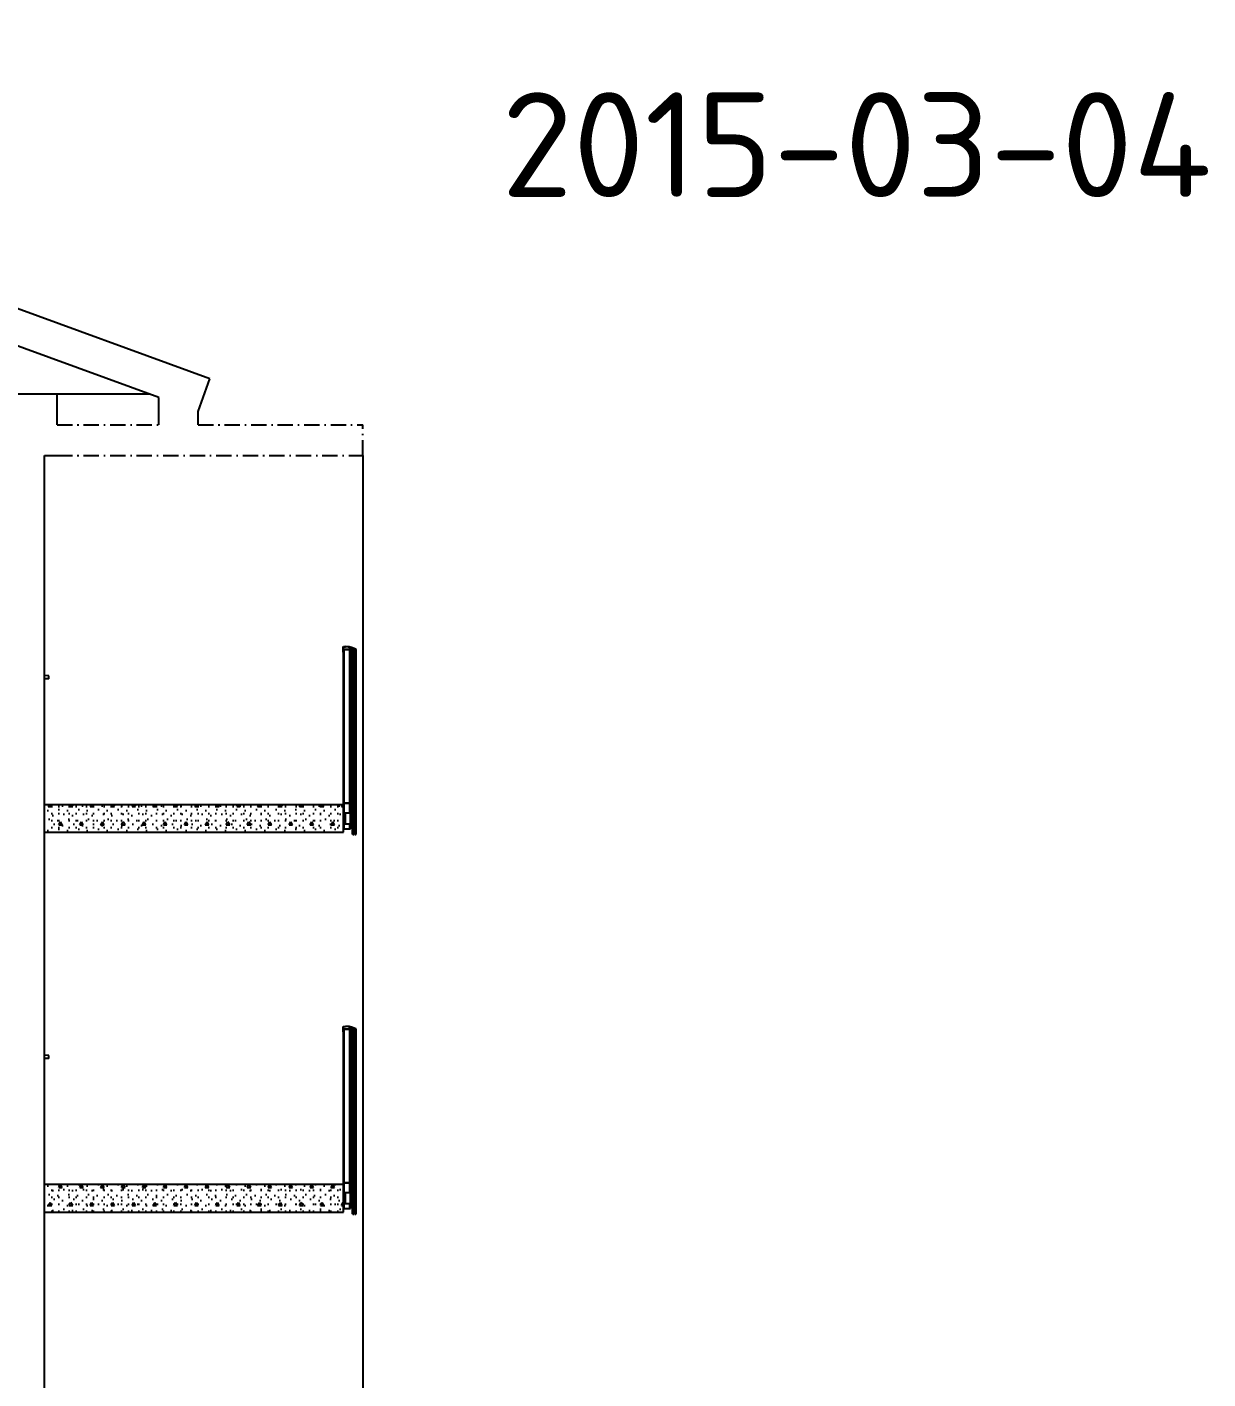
# Model space of a CAD drawing. Header units: millimetres. Extents: x 15 to 2176, y 3 to 641.
# Drawn here: x 2006.9 to 2176.1, y 447 to 640.6 of the extents above; entities that cross this region are included whole.
import ezdxf
from ezdxf.xclip import XClip

# ---------------------------------------------------------------- set-up
doc = ezdxf.new("R2010")
doc.units = ezdxf.units.MM
doc.header["$MEASUREMENT"] = 0
doc.header["$XCLIPFRAME"] = 0
doc.linetypes.add('A_PSTRECK_2', pattern=[3.8, 2.2, -0.7, 0.2, -0.7])
for name, color, linetype in [('A--------P-', 7, 'Continuous'), ('A-01SC-----', 7, 'Continuous'), ('A-01SC-----Ytterväggar2', 7, 'Continuous'), ('A-01SF-----', 7, 'Continuous'), ('A-01SG-----', 1, 'Continuous'), ('A-01SJ-----', 1, 'Continuous'), ('A-27E------', 1, 'A_PSTRECK_2')]:
    doc.layers.add(name, color=color, linetype=linetype)
doc.layers.add('A-------K-N', color=5, linetype='Continuous', lineweight=0)
doc.styles.add('ISO', font='')
doc.styles.get('ISO').set_extended_font_data('ISOCPEUR')
pattern_1 = [(0, (2027.966, 92.474), (0, 5.19615), [0.5, -2.5]), (0, (2029.466, 95.072), (0, 5.19615), [0.5, -2.5]), (60, (2027.966, 92.474), (-4.5, 2.598076), [0.5, -2.5]), (60, (2030.966, 92.474), (-4.5, 2.598076), [0.5, -2.5]), (120, (2028.466, 92.474), (4.5, 2.598076), [0.5, -2.5]), (120, (2031.466, 92.474), (4.5, 2.598076), [0.5, -2.5]), (0, (2027.9658, 92.9741), (0, 1), [0, -1, 0, -1.5]), (45, (2028.4658, 92.9741), (-0.7071068, 0.7071068), [0, -0.75, 0, -1.25])]

# ---------------------------------------------------------------- blocks, each defined once
blk = doc.blocks.new('Drawing_4_4', base_point=(1874.47, 329.56))
at = {"layer": 'A-01SJ-----', "linetype": 'Continuous'}
for points in [[(2053.75, 525.47), (2053.88, 525.47), (2053.88, 550.97), (2053.75, 550.97)], [(2053.75, 471.07), (2053.88, 471.07), (2053.88, 496.57), (2053.75, 496.57)]]:
    blk.add_hatch(color=256, dxfattribs=at).paths.add_polyline_path(points)
h = blk.add_hatch(dxfattribs=at)
h.set_pattern_fill('BETONG__STD__0004', color=256, style=0, pattern_type=2)
h.set_pattern_definition(pattern_1)
h.paths.add_polyline_path([(2052.26, 525.27), (2052.26, 529.27), (2009.43, 529.27), (2009.43, 525.27)])
h = blk.add_hatch(dxfattribs=at)
h.set_pattern_fill('BETONG__STD__0004', color=256, style=0, pattern_type=2)
h.set_pattern_definition(pattern_1)
h.paths.add_polyline_path([(2052.26, 470.87), (2052.26, 474.87), (2009.43, 474.87), (2009.43, 470.87)])
at = {"layer": 'A-01SC-----'}
for p, q in [((2025.83, 583.67), (2025.83, 587.59)), ((2031.43, 583.67), (2031.43, 585.56)), ((2009.43, 529.27), (2009.43, 579.27)), ((2010.03, 547.69), (2009.43, 547.72)), ((2010.03, 547.27), (2009.43, 547.27)), ((2010.03, 547.27), (2010.03, 547.69)), ((2009.43, 474.87), (2009.43, 524.87)), ((2010.03, 493.29), (2009.43, 493.32)), ((2010.03, 492.87), (2009.43, 492.87)), ((2010.03, 492.87), (2010.03, 493.29)), ((2009.43, 420.47), (2009.43, 470.47))]:
    blk.add_line(p, q, dxfattribs=at)
at = {"layer": 'A-01SC-----Ytterväggar2'}
for p, q in [((2055.03, 579.27), (2055.03, 529.27)), ((2055.03, 529.27), (2055.03, 474.87)), ((2055.03, 474.87), (2055.03, 420.47))]:
    blk.add_line(p, q, dxfattribs=at)
at = {"layer": 'A-01SF-----'}
for p, q in [((1763.57, 588.07), (2011.23, 588.07)), ((2011.23, 588.07), (2024.51, 588.07)), ((2011.23, 583.67), (2011.23, 588.07)), ((2009.43, 579.27), (2011.23, 579.27)), ((2009.43, 524.87), (2009.43, 529.27)), ((2009.43, 470.47), (2009.43, 474.87))]:
    blk.add_line(p, q, dxfattribs=at)
at = {"layer": 'A-01SG-----'}
for p, q in [((2033.14, 590.26), (1894.7, 640.64)), ((2025.83, 587.59), (1894.7, 635.32)), ((2031.43, 585.56), (2033.14, 590.26))]:
    blk.add_line(p, q, dxfattribs=at)
at = {"layer": 'A-01SJ-----'}
for p, q in [((2052.22, 551.83), (2052.23, 551.86)), ((2052.22, 551.08), (2052.22, 551.83)), ((2052.22, 551.08), (2052.22, 551.08)), ((2052.23, 551.07), (2052.22, 551.08)), ((2052.22, 551.08), (2052.26, 551.07)), ((2052.23, 551.86), (2052.26, 551.87)), ((2052.26, 551.87), (2052.56, 551.87)), ((2052.26, 551.83), (2052.28, 551.84)), ((2052.26, 551.82), (2052.26, 551.83)), ((2052.26, 551.51), (2052.26, 551.82)), ((2052.26, 551.51), (2053.25, 551.51)), ((2052.26, 551.46), (2052.26, 551.47)), ((2052.26, 551.47), (2052.27, 551.47)), ((2052.26, 551.47), (2052.28, 551.47)), ((2052.26, 529.51), (2052.26, 551.47)), ((2052.26, 551.07), (2052.26, 551.46)), ((2052.27, 551.47), (2053.26, 551.47)), ((2052.28, 551.84), (2052.56, 551.84)), ((2052.28, 551.47), (2052.34, 551.47)), ((2052.34, 551.47), (2053.18, 551.47)), ((2052.34, 529.51), (2052.34, 551.47)), ((2053.07, 551.84), (2052.56, 551.87)), ((2053.28, 551.76), (2052.56, 551.84)), ((2053.57, 551.72), (2053.07, 551.84)), ((2053.18, 551.47), (2053.24, 551.47)), ((2053.18, 529.51), (2053.18, 551.47)), ((2053.19, 551.65), (2053.2, 551.65)), ((2053.19, 551.64), (2053.19, 551.65)), ((2053.19, 551.63), (2053.19, 551.64)), ((2053.19, 551.62), (2053.19, 551.63)), ((2053.2, 551.62), (2053.19, 551.62)), ((2053.19, 551.62), (2053.25, 551.62)), ((2053.2, 551.65), (2053.27, 551.65)), ((2053.24, 551.47), (2053.26, 551.47)), ((2053.25, 551.62), (2053.25, 551.62)), ((2053.26, 551.61), (2053.25, 551.61)), ((2053.25, 551.51), (2053.26, 551.52)), ((2053.25, 551.51), (2053.25, 551.51)), ((2053.26, 551.52), (2053.26, 551.61)), ((2053.26, 551.47), (2053.26, 551.47)), ((2053.27, 551.46), (2053.26, 551.47)), ((2053.26, 529.51), (2053.26, 551.47)), ((2053.29, 551.65), (2053.27, 551.65)), ((2053.27, 551.11), (2053.27, 551.46)), ((2053.28, 551.09), (2053.27, 551.11)), ((2053.97, 551.53), (2053.28, 551.76)), ((2053.31, 551.07), (2053.28, 551.09)), ((2053.29, 551.63), (2053.29, 551.65)), ((2053.29, 551.53), (2053.29, 551.63)), ((2053.3, 551.52), (2053.29, 551.53)), ((2053.31, 551.51), (2053.3, 551.52)), ((2053.3, 551.45), (2053.31, 551.47)), ((2053.3, 551.12), (2053.3, 551.45)), ((2053.3, 551.11), (2053.3, 551.12)), ((2053.31, 551.11), (2053.3, 551.11)), ((2053.31, 551.51), (2053.96, 551.51)), ((2053.31, 551.47), (2053.32, 551.47)), ((2053.31, 551.11), (2053.54, 551.11)), ((2053.31, 551.07), (2053.54, 551.07)), ((2053.32, 551.47), (2053.6, 551.47)), ((2053.55, 551.1), (2053.54, 551.11)), ((2053.54, 551.07), (2053.55, 551.08)), ((2053.55, 551.08), (2053.55, 551.1)), ((2053.55, 551.1), (2053.55, 551.1)), ((2053.55, 551.08), (2053.55, 551.08)), ((2053.56, 551.43), (2053.57, 551.46)), ((2053.56, 550.81), (2053.56, 551.43)), ((2053.57, 550.79), (2053.56, 550.81)), ((2053.56, 550.77), (2053.57, 550.77)), ((2053.56, 525.67), (2053.56, 550.77)), ((2054.04, 551.53), (2053.57, 551.72)), ((2053.57, 551.46), (2053.6, 551.47)), ((2053.6, 550.77), (2053.57, 550.79)), ((2053.57, 550.77), (2053.6, 550.77)), ((2053.59, 551.43), (2053.59, 551.44)), ((2053.59, 551.44), (2053.6, 551.44)), ((2053.59, 550.81), (2053.59, 551.43)), ((2053.6, 550.8), (2053.59, 550.81)), ((2053.59, 550.81), (2053.59, 550.81)), ((2053.6, 551.44), (2053.66, 551.44)), ((2053.6, 550.8), (2053.66, 550.8)), ((2053.6, 550.77), (2053.72, 550.77)), ((2053.6, 525.67), (2053.6, 550.77)), ((2053.66, 551.44), (2053.66, 551.44)), ((2053.66, 550.8), (2053.67, 550.81)), ((2053.67, 551.43), (2053.67, 551.44)), ((2053.67, 551.19), (2053.67, 551.43)), ((2053.67, 551.19), (2053.67, 551.19)), ((2053.68, 551.18), (2053.67, 551.19)), ((2053.67, 551.19), (2053.74, 551.18)), ((2053.67, 551.06), (2053.68, 551.06)), ((2053.67, 551.05), (2053.67, 551.06)), ((2053.67, 550.81), (2053.67, 551.05)), ((2053.67, 550.81), (2053.67, 550.81)), ((2053.68, 551.06), (2053.74, 551.06)), ((2053.7, 551.43), (2053.7, 551.44)), ((2053.7, 551.44), (2053.71, 551.44)), ((2053.7, 551.22), (2053.7, 551.43)), ((2053.71, 551.21), (2053.7, 551.22)), ((2053.7, 551.22), (2053.7, 551.22)), ((2053.7, 551.02), (2053.7, 551.03)), ((2053.7, 551.03), (2053.71, 551.03)), ((2053.7, 550.81), (2053.7, 551.02)), ((2053.72, 550.8), (2053.7, 550.81)), ((2053.7, 550.81), (2053.7, 550.81)), ((2053.71, 551.44), (2053.72, 551.44)), ((2053.71, 551.21), (2053.91, 551.21)), ((2053.71, 551.03), (2053.91, 551.03)), ((2053.73, 551.46), (2053.72, 551.47)), ((2053.72, 551.47), (2053.72, 551.47)), ((2053.72, 551.47), (2053.91, 551.47)), ((2053.72, 551.44), (2053.72, 551.45)), ((2053.72, 551.45), (2053.73, 551.45)), ((2053.73, 550.79), (2053.72, 550.8)), ((2053.72, 550.8), (2053.72, 550.8)), ((2053.72, 550.77), (2053.72, 550.78)), ((2053.72, 550.78), (2053.73, 550.78)), ((2053.72, 550.77), (2053.72, 550.77)), ((2053.72, 550.77), (2053.73, 550.77)), ((2053.72, 525.67), (2053.72, 550.77)), ((2053.73, 551.45), (2053.73, 551.46)), ((2053.73, 550.78), (2053.73, 550.79)), ((2053.73, 550.77), (2053.75, 550.77)), ((2053.73, 525.67), (2053.73, 550.77)), ((2053.74, 551.18), (2053.74, 551.18)), ((2053.74, 551.06), (2053.75, 551.07)), ((2053.75, 551.17), (2053.75, 551.18)), ((2053.76, 551.16), (2053.75, 551.17)), ((2053.75, 551.08), (2053.76, 551.09)), ((2053.75, 551.07), (2053.75, 551.08)), ((2053.75, 550.97), (2053.88, 550.97)), ((2053.75, 525.47), (2053.75, 550.97)), ((2053.77, 551.15), (2053.76, 551.16)), ((2053.76, 551.09), (2053.77, 551.1)), ((2053.77, 551.15), (2053.78, 551.15)), ((2053.79, 551.1), (2053.77, 551.1)), ((2053.78, 551.15), (2053.78, 551.15)), ((2053.78, 551.15), (2053.79, 551.15)), ((2053.79, 551.15), (2053.8, 551.16)), ((2053.79, 551.09), (2053.79, 551.1)), ((2053.8, 551.09), (2053.79, 551.09)), ((2053.8, 551.16), (2053.8, 551.16)), ((2053.83, 551.16), (2053.8, 551.16)), ((2053.8, 551.09), (2053.83, 551.09)), ((2053.8, 551.09), (2053.8, 551.09)), ((2053.85, 551.13), (2053.83, 551.16)), ((2053.83, 551.09), (2053.85, 551.12)), ((2053.85, 551.13), (2053.84, 551.12)), ((2053.84, 551.12), (2053.85, 551.12)), ((2053.85, 551.13), (2053.85, 551.13)), ((2053.85, 551.13), (2053.85, 551.13)), ((2053.88, 551.17), (2053.89, 551.18)), ((2053.88, 551.16), (2053.88, 551.17)), ((2053.88, 551.09), (2053.88, 551.16)), ((2053.88, 551.08), (2053.88, 551.09)), ((2053.89, 551.07), (2053.88, 551.08)), ((2053.88, 525.47), (2053.88, 550.97)), ((2053.88, 550.77), (2053.9, 550.77)), ((2053.89, 551.18), (2053.9, 551.18)), ((2053.9, 551.06), (2053.89, 551.07)), ((2053.9, 551.47), (2053.91, 551.47)), ((2053.9, 551.46), (2053.9, 551.47)), ((2053.9, 551.45), (2053.9, 551.46)), ((2053.9, 551.45), (2053.9, 551.45)), ((2053.91, 551.44), (2053.9, 551.45)), ((2053.9, 551.45), (2053.91, 551.44)), ((2053.9, 551.18), (2053.94, 551.18)), ((2053.9, 551.06), (2053.94, 551.06)), ((2053.9, 550.8), (2053.91, 550.8)), ((2053.9, 550.79), (2053.9, 550.8)), ((2053.9, 550.78), (2053.9, 550.79)), ((2053.9, 550.78), (2053.9, 550.78)), ((2053.91, 550.77), (2053.9, 550.78)), ((2053.9, 550.78), (2054.02, 550.77)), ((2053.9, 550.77), (2053.9, 550.77)), ((2053.9, 550.77), (2053.91, 550.77)), ((2053.9, 525.67), (2053.9, 550.77)), ((2053.91, 551.21), (2053.92, 551.22)), ((2053.91, 551.03), (2053.91, 551.03)), ((2053.91, 550.8), (2053.92, 550.81)), ((2053.91, 550.8), (2053.91, 550.8)), ((2053.91, 525.67), (2053.91, 550.77)), ((2053.92, 551.43), (2053.92, 551.44)), ((2053.92, 551.22), (2053.92, 551.43)), ((2053.92, 551.22), (2053.92, 551.22)), ((2053.92, 551.02), (2053.92, 551.03)), ((2053.92, 550.81), (2053.92, 551.02)), ((2053.92, 550.81), (2053.92, 550.81)), ((2053.94, 551.18), (2053.95, 551.19)), ((2053.95, 551.06), (2053.94, 551.06)), ((2053.95, 551.43), (2053.95, 551.44)), ((2053.95, 551.44), (2053.96, 551.44)), ((2053.95, 551.19), (2053.95, 551.43)), ((2053.95, 551.19), (2053.95, 551.19)), ((2053.95, 551.05), (2053.95, 551.06)), ((2053.95, 550.81), (2053.95, 551.05)), ((2053.96, 550.8), (2053.95, 550.81)), ((2053.95, 550.81), (2053.95, 550.81)), ((2053.96, 551.51), (2053.97, 551.51)), ((2053.96, 551.44), (2054.02, 551.44)), ((2053.96, 550.8), (2054.02, 550.8)), ((2053.97, 551.52), (2053.97, 551.53)), ((2053.97, 551.51), (2053.97, 551.52)), ((2054.05, 551.46), (2054.02, 551.47)), ((2054.02, 551.47), (2054.05, 551.47)), ((2054.02, 551.44), (2054.02, 551.44)), ((2054.02, 550.8), (2054.03, 550.81)), ((2054.02, 550.77), (2054.05, 550.79)), ((2054.02, 550.77), (2054.05, 550.77)), ((2054.02, 525.67), (2054.02, 550.77)), ((2054.03, 551.43), (2054.03, 551.44)), ((2054.03, 550.81), (2054.03, 551.43)), ((2054.03, 550.81), (2054.03, 550.81)), ((2054.1, 551.44), (2054.04, 551.53)), ((2054.05, 551.47), (2054.05, 551.47)), ((2054.06, 551.43), (2054.05, 551.46)), ((2054.05, 550.79), (2054.06, 550.81)), ((2054.05, 550.77), (2054.06, 550.77)), ((2054.06, 551.46), (2054.06, 551.47)), ((2054.06, 551.43), (2054.06, 551.46)), ((2054.06, 550.81), (2054.06, 550.87)), ((2054.07, 550.86), (2054.06, 550.87)), ((2054.06, 525.67), (2054.06, 550.77)), ((2054.08, 550.86), (2054.07, 550.86)), ((2054.08, 550.86), (2054.09, 550.86)), ((2054.09, 550.86), (2054.1, 550.87)), ((2054.1, 550.87), (2054.1, 551.44)), ((2009.43, 529.27), (2052.26, 529.27)), ((2009.43, 525.27), (2009.43, 529.27)), ((2052.26, 529.51), (2053.26, 529.51)), ((2052.26, 529.01), (2052.26, 529.51)), ((2052.26, 525.27), (2052.26, 529.27)), ((2052.26, 529.01), (2052.3, 529.01)), ((2052.3, 529.01), (2052.3, 529.47)), ((2052.3, 529.47), (2052.87, 529.47)), ((2052.34, 528.07), (2052.34, 529.47)), ((2052.86, 529.47), (2052.87, 529.47)), ((2052.86, 529.46), (2052.86, 529.47)), ((2052.86, 529.43), (2052.86, 529.46)), ((2052.86, 529.43), (2052.86, 529.43)), ((2052.86, 529.43), (2052.86, 529.43)), ((2052.86, 529.43), (2052.87, 529.43)), ((2052.87, 529.43), (2052.87, 529.43)), ((2052.87, 529.43), (2052.87, 529.43)), ((2052.87, 529.43), (2052.88, 529.43)), ((2052.88, 529.43), (2053.25, 529.43)), ((2053.18, 528.07), (2053.18, 529.43)), ((2053.25, 529.43), (2053.25, 529.43)), ((2053.26, 529.47), (2053.26, 529.51)), ((2053.26, 529.45), (2053.27, 529.47)), ((2053.26, 529.47), (2053.28, 529.47)), ((2053.26, 529.43), (2053.26, 529.45)), ((2053.26, 529.42), (2053.26, 529.43)), ((2053.26, 528.07), (2053.26, 529.42)), ((2053.27, 529.47), (2053.28, 529.47)), ((2052.3, 528.07), (2052.31, 528.07)), ((2052.3, 526.47), (2052.3, 528.07)), ((2052.31, 528.07), (2052.32, 528.07)), ((2052.32, 528.07), (2052.42, 528.07)), ((2052.32, 526.47), (2052.32, 528.07)), ((2052.42, 528.07), (2052.46, 528.07)), ((2052.42, 526.47), (2052.42, 528.07)), ((2052.46, 528.07), (2052.48, 528.07)), ((2052.48, 528.07), (2052.5, 528.07)), ((2052.48, 526.47), (2052.48, 528.07)), ((2052.5, 528.07), (2052.54, 528.07)), ((2052.54, 528.07), (2053.28, 528.07)), ((2052.54, 526.47), (2052.54, 528.07)), ((2053.28, 528.07), (2053.35, 528.07)), ((2053.28, 526.47), (2053.28, 528.07)), ((2053.35, 528.07), (2053.38, 528.07)), ((2053.38, 526.47), (2053.38, 528.07)), ((2009.43, 525.27), (2052.26, 525.27)), ((2052.26, 525.77), (2052.28, 525.77)), ((2052.28, 525.77), (2052.34, 525.77)), ((2052.3, 526.47), (2052.31, 526.47)), ((2052.31, 526.47), (2052.32, 526.47)), ((2052.32, 526.47), (2052.42, 526.47)), ((2052.34, 525.77), (2052.34, 526.47)), ((2052.34, 525.77), (2053.18, 525.77)), ((2052.42, 526.47), (2052.46, 526.47)), ((2052.46, 526.47), (2052.48, 526.47)), ((2052.48, 526.47), (2052.5, 526.47)), ((2052.5, 526.47), (2052.54, 526.47)), ((2052.54, 526.47), (2053.28, 526.47)), ((2053.18, 525.77), (2053.18, 526.47)), ((2053.18, 525.77), (2053.24, 525.77)), ((2053.24, 525.77), (2053.26, 525.77)), ((2053.26, 525.77), (2053.26, 526.47)), ((2053.28, 526.47), (2053.35, 526.47)), ((2053.35, 526.47), (2053.38, 526.47)), ((2053.56, 525.67), (2053.57, 525.67)), ((2053.56, 525.63), (2053.57, 525.66)), ((2053.56, 525.01), (2053.56, 525.63)), ((2053.57, 524.99), (2053.56, 525.01)), ((2053.57, 525.66), (2053.6, 525.67)), ((2053.57, 525.67), (2053.6, 525.67)), ((2053.6, 524.97), (2053.57, 524.99)), ((2053.59, 525.63), (2053.59, 525.64)), ((2053.59, 525.64), (2053.6, 525.64)), ((2053.59, 525.01), (2053.59, 525.63)), ((2053.6, 525), (2053.59, 525.01)), ((2053.59, 525.01), (2053.59, 525.01)), ((2053.6, 525.67), (2053.72, 525.67)), ((2053.6, 525.64), (2053.66, 525.64)), ((2053.6, 525), (2053.66, 525)), ((2053.6, 524.97), (2053.72, 524.97)), ((2053.66, 525.64), (2053.66, 525.64)), ((2053.66, 525), (2053.67, 525.01)), ((2053.67, 525.63), (2053.67, 525.64)), ((2053.67, 525.39), (2053.67, 525.63)), ((2053.67, 525.39), (2053.67, 525.39)), ((2053.68, 525.38), (2053.67, 525.39)), ((2053.67, 525.39), (2053.74, 525.38)), ((2053.67, 525.26), (2053.68, 525.26)), ((2053.67, 525.25), (2053.67, 525.26)), ((2053.67, 525.01), (2053.67, 525.25)), ((2053.67, 525.01), (2053.67, 525.01)), ((2053.68, 525.26), (2053.74, 525.26)), ((2053.7, 525.63), (2053.7, 525.64)), ((2053.7, 525.64), (2053.71, 525.64)), ((2053.7, 525.42), (2053.7, 525.63)), ((2053.71, 525.41), (2053.7, 525.42)), ((2053.7, 525.42), (2053.7, 525.42)), ((2053.7, 525.22), (2053.7, 525.23)), ((2053.7, 525.23), (2053.71, 525.23)), ((2053.7, 525.01), (2053.7, 525.22)), ((2053.72, 525), (2053.7, 525.01)), ((2053.7, 525.01), (2053.7, 525.01)), ((2053.71, 525.64), (2053.72, 525.64)), ((2053.71, 525.41), (2053.91, 525.41)), ((2053.71, 525.23), (2053.91, 525.23)), ((2053.73, 525.66), (2053.72, 525.67)), ((2053.72, 525.67), (2053.72, 525.67)), ((2053.72, 525.67), (2053.72, 525.67)), ((2053.72, 525.67), (2053.73, 525.67)), ((2053.72, 525.64), (2053.72, 525.65)), ((2053.72, 525.65), (2053.73, 525.65)), ((2053.73, 524.99), (2053.72, 525)), ((2053.72, 525), (2053.72, 525)), ((2053.72, 524.97), (2053.72, 524.98)), ((2053.72, 524.98), (2053.73, 524.98)), ((2053.73, 525.67), (2053.75, 525.67)), ((2053.73, 525.65), (2053.73, 525.66)), ((2053.73, 524.98), (2053.73, 524.99)), ((2053.74, 525.38), (2053.74, 525.38)), ((2053.74, 525.26), (2053.75, 525.27)), ((2053.75, 525.47), (2053.88, 525.47)), ((2053.75, 525.37), (2053.75, 525.38)), ((2053.76, 525.36), (2053.75, 525.37)), ((2053.75, 525.28), (2053.76, 525.29)), ((2053.75, 525.27), (2053.75, 525.28)), ((2053.77, 525.35), (2053.76, 525.36)), ((2053.76, 525.29), (2053.77, 525.3)), ((2053.77, 525.35), (2053.78, 525.35)), ((2053.79, 525.3), (2053.77, 525.3)), ((2053.78, 525.35), (2053.78, 525.35)), ((2053.78, 525.35), (2053.79, 525.35)), ((2053.79, 525.35), (2053.8, 525.36)), ((2053.79, 525.29), (2053.79, 525.3)), ((2053.8, 525.29), (2053.79, 525.29)), ((2053.8, 525.36), (2053.8, 525.36)), ((2053.83, 525.36), (2053.8, 525.36)), ((2053.8, 525.29), (2053.83, 525.29)), ((2053.8, 525.29), (2053.8, 525.29)), ((2053.85, 525.33), (2053.83, 525.36)), ((2053.83, 525.29), (2053.85, 525.32)), ((2053.85, 525.33), (2053.84, 525.32)), ((2053.84, 525.32), (2053.85, 525.32)), ((2053.85, 525.33), (2053.85, 525.33)), ((2053.85, 525.33), (2053.85, 525.33)), ((2053.88, 525.67), (2053.9, 525.67)), ((2053.88, 525.37), (2053.89, 525.38)), ((2053.88, 525.36), (2053.88, 525.37)), ((2053.88, 525.29), (2053.88, 525.36)), ((2053.88, 525.28), (2053.88, 525.29)), ((2053.89, 525.27), (2053.88, 525.28)), ((2053.89, 525.38), (2053.9, 525.38)), ((2053.9, 525.26), (2053.89, 525.27)), ((2053.9, 525.67), (2053.91, 525.67)), ((2053.9, 525.66), (2053.9, 525.67)), ((2053.9, 525.67), (2053.9, 525.67)), ((2053.9, 525.67), (2053.91, 525.67)), ((2053.9, 525.65), (2053.9, 525.66)), ((2053.9, 525.65), (2053.9, 525.65)), ((2053.91, 525.64), (2053.9, 525.65)), ((2053.9, 525.65), (2053.91, 525.64)), ((2053.9, 525.38), (2053.94, 525.38)), ((2053.9, 525.26), (2053.94, 525.26)), ((2053.9, 525), (2053.91, 525)), ((2053.9, 524.99), (2053.9, 525)), ((2053.9, 524.98), (2053.9, 524.99)), ((2053.9, 524.98), (2053.9, 524.98)), ((2053.91, 524.97), (2053.9, 524.98)), ((2053.9, 524.98), (2054.02, 524.97)), ((2053.91, 525.67), (2054.02, 525.67)), ((2053.91, 525.41), (2053.92, 525.42)), ((2053.91, 525.23), (2053.91, 525.23)), ((2053.91, 525), (2053.92, 525.01)), ((2053.91, 525), (2053.91, 525)), ((2053.92, 525.63), (2053.92, 525.64)), ((2053.92, 525.42), (2053.92, 525.63)), ((2053.92, 525.42), (2053.92, 525.42)), ((2053.92, 525.22), (2053.92, 525.23)), ((2053.92, 525.01), (2053.92, 525.22)), ((2053.92, 525.01), (2053.92, 525.01)), ((2053.94, 525.38), (2053.95, 525.39)), ((2053.95, 525.26), (2053.94, 525.26)), ((2053.95, 525.63), (2053.95, 525.64)), ((2053.95, 525.64), (2053.96, 525.64)), ((2053.95, 525.39), (2053.95, 525.63)), ((2053.95, 525.39), (2053.95, 525.39)), ((2053.95, 525.25), (2053.95, 525.26)), ((2053.95, 525.01), (2053.95, 525.25)), ((2053.96, 525), (2053.95, 525.01)), ((2053.95, 525.01), (2053.95, 525.01)), ((2053.96, 525.64), (2054.02, 525.64)), ((2053.96, 525), (2054.02, 525)), ((2054.05, 525.66), (2054.02, 525.67)), ((2054.02, 525.67), (2054.05, 525.67)), ((2054.02, 525.64), (2054.02, 525.64)), ((2054.02, 525), (2054.03, 525.01)), ((2054.02, 524.97), (2054.05, 524.99)), ((2054.03, 525.63), (2054.03, 525.64)), ((2054.03, 525.01), (2054.03, 525.63)), ((2054.03, 525.01), (2054.03, 525.01)), ((2054.05, 525.67), (2054.06, 525.67)), ((2054.06, 525.63), (2054.05, 525.66)), ((2054.05, 524.99), (2054.06, 525.01)), ((2054.06, 525.07), (2054.06, 525.63)), ((2054.06, 525.01), (2054.06, 525.07)), ((2052.22, 497.43), (2052.23, 497.46)), ((2052.22, 496.68), (2052.22, 497.43)), ((2052.22, 496.68), (2052.22, 496.68)), ((2052.23, 496.67), (2052.22, 496.68)), ((2052.22, 496.68), (2052.26, 496.67)), ((2052.23, 497.46), (2052.26, 497.47)), ((2052.26, 497.47), (2052.56, 497.47)), ((2052.26, 497.43), (2052.28, 497.44)), ((2052.26, 497.42), (2052.26, 497.43)), ((2052.26, 497.11), (2052.26, 497.42)), ((2052.26, 497.11), (2053.25, 497.11)), ((2052.26, 497.06), (2052.26, 497.07)), ((2052.26, 497.07), (2052.27, 497.07)), ((2052.26, 497.07), (2052.28, 497.07)), ((2052.26, 475.11), (2052.26, 497.07)), ((2052.26, 496.67), (2052.26, 497.06)), ((2052.27, 497.07), (2053.26, 497.07)), ((2052.28, 497.44), (2052.56, 497.44)), ((2052.28, 497.07), (2052.34, 497.07)), ((2052.34, 497.07), (2053.18, 497.07)), ((2052.34, 475.11), (2052.34, 497.07)), ((2053.07, 497.44), (2052.56, 497.47)), ((2053.28, 497.36), (2052.56, 497.44)), ((2053.57, 497.32), (2053.07, 497.44)), ((2053.18, 497.07), (2053.24, 497.07)), ((2053.18, 475.11), (2053.18, 497.07)), ((2053.19, 497.25), (2053.2, 497.25)), ((2053.19, 497.24), (2053.19, 497.25)), ((2053.19, 497.23), (2053.19, 497.24)), ((2053.19, 497.22), (2053.19, 497.23)), ((2053.2, 497.22), (2053.19, 497.22)), ((2053.19, 497.22), (2053.25, 497.22)), ((2053.2, 497.25), (2053.27, 497.25)), ((2053.24, 497.07), (2053.26, 497.07)), ((2053.25, 497.22), (2053.25, 497.22)), ((2053.26, 497.21), (2053.25, 497.21)), ((2053.25, 497.11), (2053.26, 497.12)), ((2053.25, 497.11), (2053.25, 497.11)), ((2053.26, 497.12), (2053.26, 497.21)), ((2053.26, 497.07), (2053.26, 497.07)), ((2053.27, 497.06), (2053.26, 497.07)), ((2053.26, 475.11), (2053.26, 497.07)), ((2053.29, 497.25), (2053.27, 497.25)), ((2053.27, 496.71), (2053.27, 497.06)), ((2053.28, 496.69), (2053.27, 496.71)), ((2053.97, 497.13), (2053.28, 497.36)), ((2053.31, 496.67), (2053.28, 496.69)), ((2053.29, 497.23), (2053.29, 497.25)), ((2053.29, 497.13), (2053.29, 497.23)), ((2053.3, 497.12), (2053.29, 497.13)), ((2053.31, 497.11), (2053.3, 497.12)), ((2053.3, 497.05), (2053.31, 497.07)), ((2053.3, 496.72), (2053.3, 497.05)), ((2053.3, 496.71), (2053.3, 496.72)), ((2053.31, 496.71), (2053.3, 496.71)), ((2053.31, 497.11), (2053.96, 497.11)), ((2053.31, 497.07), (2053.32, 497.07)), ((2053.31, 496.71), (2053.54, 496.71)), ((2053.31, 496.67), (2053.54, 496.67)), ((2053.32, 497.07), (2053.6, 497.07)), ((2053.55, 496.7), (2053.54, 496.71)), ((2053.54, 496.67), (2053.55, 496.68)), ((2053.55, 496.68), (2053.55, 496.7)), ((2053.55, 496.7), (2053.55, 496.7)), ((2053.55, 496.68), (2053.55, 496.68)), ((2053.56, 497.03), (2053.57, 497.06)), ((2053.56, 496.41), (2053.56, 497.03)), ((2053.57, 496.39), (2053.56, 496.41)), ((2053.56, 496.37), (2053.57, 496.37)), ((2053.56, 471.27), (2053.56, 496.37)), ((2054.04, 497.13), (2053.57, 497.32)), ((2053.57, 497.06), (2053.6, 497.07)), ((2053.6, 496.37), (2053.57, 496.39)), ((2053.57, 496.37), (2053.6, 496.37)), ((2053.59, 497.03), (2053.59, 497.04)), ((2053.59, 497.04), (2053.6, 497.04)), ((2053.59, 496.41), (2053.59, 497.03)), ((2053.6, 496.4), (2053.59, 496.41)), ((2053.59, 496.41), (2053.59, 496.41)), ((2053.6, 497.04), (2053.66, 497.04)), ((2053.6, 496.4), (2053.66, 496.4)), ((2053.6, 496.37), (2053.72, 496.37)), ((2053.6, 471.27), (2053.6, 496.37)), ((2053.66, 497.04), (2053.66, 497.04)), ((2053.66, 496.4), (2053.67, 496.41)), ((2053.67, 497.03), (2053.67, 497.04)), ((2053.67, 496.79), (2053.67, 497.03)), ((2053.67, 496.79), (2053.67, 496.79)), ((2053.68, 496.78), (2053.67, 496.79)), ((2053.67, 496.79), (2053.74, 496.78)), ((2053.67, 496.66), (2053.68, 496.66)), ((2053.67, 496.65), (2053.67, 496.66)), ((2053.67, 496.41), (2053.67, 496.65)), ((2053.67, 496.41), (2053.67, 496.41)), ((2053.68, 496.66), (2053.74, 496.66)), ((2053.7, 497.03), (2053.7, 497.04)), ((2053.7, 497.04), (2053.71, 497.04)), ((2053.7, 496.82), (2053.7, 497.03)), ((2053.71, 496.81), (2053.7, 496.82)), ((2053.7, 496.82), (2053.7, 496.82)), ((2053.7, 496.62), (2053.7, 496.63)), ((2053.7, 496.63), (2053.71, 496.63)), ((2053.7, 496.41), (2053.7, 496.62)), ((2053.72, 496.4), (2053.7, 496.41)), ((2053.7, 496.41), (2053.7, 496.41)), ((2053.71, 497.04), (2053.72, 497.04)), ((2053.71, 496.81), (2053.91, 496.81)), ((2053.71, 496.63), (2053.91, 496.63)), ((2053.73, 497.06), (2053.72, 497.07)), ((2053.72, 497.07), (2053.72, 497.07)), ((2053.72, 497.07), (2053.91, 497.07)), ((2053.72, 497.04), (2053.72, 497.05)), ((2053.72, 497.05), (2053.73, 497.05)), ((2053.73, 496.39), (2053.72, 496.4)), ((2053.72, 496.4), (2053.72, 496.4)), ((2053.72, 496.37), (2053.72, 496.38)), ((2053.72, 496.38), (2053.73, 496.38)), ((2053.72, 496.37), (2053.72, 496.37)), ((2053.72, 496.37), (2053.73, 496.37)), ((2053.72, 471.27), (2053.72, 496.37)), ((2053.73, 497.05), (2053.73, 497.06)), ((2053.73, 496.38), (2053.73, 496.39)), ((2053.73, 496.37), (2053.75, 496.37)), ((2053.73, 471.27), (2053.73, 496.37)), ((2053.74, 496.78), (2053.74, 496.78)), ((2053.74, 496.66), (2053.75, 496.67)), ((2053.75, 496.77), (2053.75, 496.78)), ((2053.76, 496.76), (2053.75, 496.77)), ((2053.75, 496.68), (2053.76, 496.69)), ((2053.75, 496.67), (2053.75, 496.68)), ((2053.75, 496.57), (2053.88, 496.57)), ((2053.75, 471.07), (2053.75, 496.57)), ((2053.77, 496.75), (2053.76, 496.76)), ((2053.76, 496.69), (2053.77, 496.7)), ((2053.77, 496.75), (2053.78, 496.75)), ((2053.79, 496.7), (2053.77, 496.7)), ((2053.78, 496.75), (2053.78, 496.75)), ((2053.78, 496.75), (2053.79, 496.75)), ((2053.79, 496.75), (2053.8, 496.76)), ((2053.79, 496.69), (2053.79, 496.7)), ((2053.8, 496.69), (2053.79, 496.69)), ((2053.8, 496.76), (2053.8, 496.76)), ((2053.83, 496.76), (2053.8, 496.76)), ((2053.8, 496.69), (2053.83, 496.69)), ((2053.8, 496.69), (2053.8, 496.69)), ((2053.85, 496.73), (2053.83, 496.76)), ((2053.83, 496.69), (2053.85, 496.72)), ((2053.85, 496.73), (2053.84, 496.72)), ((2053.84, 496.72), (2053.85, 496.72)), ((2053.85, 496.73), (2053.85, 496.73)), ((2053.85, 496.73), (2053.85, 496.73)), ((2053.88, 496.77), (2053.89, 496.78)), ((2053.88, 496.76), (2053.88, 496.77)), ((2053.88, 496.69), (2053.88, 496.76)), ((2053.88, 496.68), (2053.88, 496.69)), ((2053.89, 496.67), (2053.88, 496.68)), ((2053.88, 471.07), (2053.88, 496.57)), ((2053.88, 496.37), (2053.9, 496.37)), ((2053.89, 496.78), (2053.9, 496.78)), ((2053.9, 496.66), (2053.89, 496.67)), ((2053.9, 497.07), (2053.91, 497.07)), ((2053.9, 497.06), (2053.9, 497.07)), ((2053.9, 497.05), (2053.9, 497.06)), ((2053.9, 497.05), (2053.9, 497.05)), ((2053.91, 497.04), (2053.9, 497.05)), ((2053.9, 497.05), (2053.91, 497.04)), ((2053.9, 496.78), (2053.94, 496.78)), ((2053.9, 496.66), (2053.94, 496.66)), ((2053.9, 496.4), (2053.91, 496.4)), ((2053.9, 496.39), (2053.9, 496.4)), ((2053.9, 496.38), (2053.9, 496.39)), ((2053.9, 496.38), (2053.9, 496.38)), ((2053.91, 496.37), (2053.9, 496.38)), ((2053.9, 496.38), (2054.02, 496.37)), ((2053.9, 496.37), (2053.9, 496.37)), ((2053.9, 496.37), (2053.91, 496.37)), ((2053.9, 471.27), (2053.9, 496.37)), ((2053.91, 496.81), (2053.92, 496.82)), ((2053.91, 496.63), (2053.91, 496.63)), ((2053.91, 496.4), (2053.92, 496.41)), ((2053.91, 496.4), (2053.91, 496.4)), ((2053.91, 471.27), (2053.91, 496.37)), ((2053.92, 497.03), (2053.92, 497.04)), ((2053.92, 496.82), (2053.92, 497.03)), ((2053.92, 496.82), (2053.92, 496.82)), ((2053.92, 496.62), (2053.92, 496.63)), ((2053.92, 496.41), (2053.92, 496.62)), ((2053.92, 496.41), (2053.92, 496.41)), ((2053.94, 496.78), (2053.95, 496.79)), ((2053.95, 496.66), (2053.94, 496.66)), ((2053.95, 497.03), (2053.95, 497.04)), ((2053.95, 497.04), (2053.96, 497.04)), ((2053.95, 496.79), (2053.95, 497.03)), ((2053.95, 496.79), (2053.95, 496.79)), ((2053.95, 496.65), (2053.95, 496.66)), ((2053.95, 496.41), (2053.95, 496.65)), ((2053.96, 496.4), (2053.95, 496.41)), ((2053.95, 496.41), (2053.95, 496.41)), ((2053.96, 497.11), (2053.97, 497.11)), ((2053.96, 497.04), (2054.02, 497.04)), ((2053.96, 496.4), (2054.02, 496.4)), ((2053.97, 497.12), (2053.97, 497.13)), ((2053.97, 497.11), (2053.97, 497.12)), ((2054.05, 497.06), (2054.02, 497.07)), ((2054.02, 497.07), (2054.05, 497.07)), ((2054.02, 497.04), (2054.02, 497.04)), ((2054.02, 496.4), (2054.03, 496.41)), ((2054.02, 496.37), (2054.05, 496.39)), ((2054.02, 496.37), (2054.05, 496.37)), ((2054.02, 471.27), (2054.02, 496.37)), ((2054.03, 497.03), (2054.03, 497.04)), ((2054.03, 496.41), (2054.03, 497.03)), ((2054.03, 496.41), (2054.03, 496.41)), ((2054.1, 497.04), (2054.04, 497.13)), ((2054.05, 497.07), (2054.05, 497.07)), ((2054.06, 497.03), (2054.05, 497.06)), ((2054.05, 496.39), (2054.06, 496.41)), ((2054.05, 496.37), (2054.06, 496.37)), ((2054.06, 497.06), (2054.06, 497.07)), ((2054.06, 497.03), (2054.06, 497.06)), ((2054.06, 496.41), (2054.06, 496.47)), ((2054.07, 496.46), (2054.06, 496.47)), ((2054.06, 471.27), (2054.06, 496.37)), ((2054.08, 496.46), (2054.07, 496.46)), ((2054.08, 496.46), (2054.09, 496.46)), ((2054.09, 496.46), (2054.1, 496.47)), ((2054.1, 496.47), (2054.1, 497.04)), ((2009.43, 474.87), (2052.26, 474.87)), ((2009.43, 470.87), (2009.43, 474.87)), ((2052.26, 475.11), (2053.26, 475.11)), ((2052.26, 474.61), (2052.26, 475.11)), ((2052.26, 470.87), (2052.26, 474.87)), ((2052.26, 474.61), (2052.3, 474.61)), ((2052.3, 474.61), (2052.3, 475.07)), ((2052.3, 475.07), (2052.87, 475.07)), ((2052.34, 473.67), (2052.34, 475.07)), ((2052.86, 475.07), (2052.87, 475.07)), ((2052.86, 475.06), (2052.86, 475.07)), ((2052.86, 475.03), (2052.86, 475.06)), ((2052.86, 475.03), (2052.86, 475.03)), ((2052.86, 475.03), (2052.86, 475.03)), ((2052.86, 475.03), (2052.87, 475.03)), ((2052.87, 475.03), (2052.87, 475.03)), ((2052.87, 475.03), (2052.87, 475.03)), ((2052.87, 475.03), (2052.88, 475.03)), ((2052.88, 475.03), (2053.25, 475.03)), ((2053.18, 473.67), (2053.18, 475.03)), ((2053.25, 475.03), (2053.25, 475.03)), ((2053.26, 475.07), (2053.26, 475.11)), ((2053.26, 475.05), (2053.27, 475.07)), ((2053.26, 475.07), (2053.28, 475.07)), ((2053.26, 475.03), (2053.26, 475.05)), ((2053.26, 475.02), (2053.26, 475.03)), ((2053.26, 473.67), (2053.26, 475.02)), ((2053.27, 475.07), (2053.28, 475.07)), ((2052.3, 473.67), (2052.31, 473.67)), ((2052.3, 472.07), (2052.3, 473.67)), ((2052.31, 473.67), (2052.32, 473.67)), ((2052.32, 473.67), (2052.42, 473.67)), ((2052.32, 472.07), (2052.32, 473.67)), ((2052.42, 473.67), (2052.46, 473.67)), ((2052.42, 472.07), (2052.42, 473.67)), ((2052.46, 473.67), (2052.48, 473.67)), ((2052.48, 473.67), (2052.5, 473.67)), ((2052.48, 472.07), (2052.48, 473.67)), ((2052.5, 473.67), (2052.54, 473.67)), ((2052.54, 473.67), (2053.28, 473.67)), ((2052.54, 472.07), (2052.54, 473.67)), ((2053.28, 473.67), (2053.35, 473.67)), ((2053.28, 472.07), (2053.28, 473.67)), ((2053.35, 473.67), (2053.38, 473.67)), ((2053.38, 472.07), (2053.38, 473.67)), ((2009.43, 470.87), (2052.26, 470.87)), ((2052.26, 471.37), (2052.28, 471.37)), ((2052.28, 471.37), (2052.34, 471.37)), ((2052.3, 472.07), (2052.31, 472.07)), ((2052.31, 472.07), (2052.32, 472.07)), ((2052.32, 472.07), (2052.42, 472.07)), ((2052.34, 471.37), (2052.34, 472.07)), ((2052.34, 471.37), (2053.18, 471.37)), ((2052.42, 472.07), (2052.46, 472.07)), ((2052.46, 472.07), (2052.48, 472.07)), ((2052.48, 472.07), (2052.5, 472.07)), ((2052.5, 472.07), (2052.54, 472.07)), ((2052.54, 472.07), (2053.28, 472.07)), ((2053.18, 471.37), (2053.18, 472.07)), ((2053.18, 471.37), (2053.24, 471.37)), ((2053.24, 471.37), (2053.26, 471.37)), ((2053.26, 471.37), (2053.26, 472.07)), ((2053.28, 472.07), (2053.35, 472.07)), ((2053.35, 472.07), (2053.38, 472.07)), ((2053.56, 471.27), (2053.57, 471.27)), ((2053.56, 471.23), (2053.57, 471.26)), ((2053.56, 470.61), (2053.56, 471.23)), ((2053.57, 471.26), (2053.6, 471.27)), ((2053.57, 471.27), (2053.6, 471.27)), ((2053.59, 471.23), (2053.59, 471.24)), ((2053.59, 471.24), (2053.6, 471.24)), ((2053.59, 470.61), (2053.59, 471.23)), ((2053.6, 471.27), (2053.72, 471.27)), ((2053.6, 471.24), (2053.66, 471.24)), ((2053.66, 471.24), (2053.66, 471.24)), ((2053.67, 471.23), (2053.67, 471.24)), ((2053.67, 470.99), (2053.67, 471.23)), ((2053.67, 470.99), (2053.67, 470.99)), ((2053.68, 470.98), (2053.67, 470.99)), ((2053.67, 470.99), (2053.74, 470.98)), ((2053.67, 470.86), (2053.68, 470.86)), ((2053.67, 470.85), (2053.67, 470.86)), ((2053.67, 470.61), (2053.67, 470.85)), ((2053.68, 470.86), (2053.74, 470.86)), ((2053.7, 471.23), (2053.7, 471.24)), ((2053.7, 471.24), (2053.71, 471.24)), ((2053.7, 471.02), (2053.7, 471.23)), ((2053.71, 471.01), (2053.7, 471.02)), ((2053.7, 471.02), (2053.7, 471.02)), ((2053.7, 470.82), (2053.7, 470.83)), ((2053.7, 470.83), (2053.71, 470.83)), ((2053.7, 470.61), (2053.7, 470.82)), ((2053.71, 471.24), (2053.72, 471.24)), ((2053.71, 471.01), (2053.91, 471.01)), ((2053.71, 470.83), (2053.91, 470.83)), ((2053.73, 471.26), (2053.72, 471.27)), ((2053.72, 471.27), (2053.72, 471.27)), ((2053.72, 471.27), (2053.72, 471.27)), ((2053.72, 471.27), (2053.73, 471.27)), ((2053.72, 471.24), (2053.72, 471.25)), ((2053.72, 471.25), (2053.73, 471.25)), ((2053.73, 471.27), (2053.75, 471.27)), ((2053.73, 471.25), (2053.73, 471.26)), ((2053.74, 470.98), (2053.74, 470.98)), ((2053.74, 470.86), (2053.75, 470.87)), ((2053.75, 471.07), (2053.88, 471.07)), ((2053.75, 470.97), (2053.75, 470.98)), ((2053.76, 470.96), (2053.75, 470.97)), ((2053.75, 470.88), (2053.76, 470.89)), ((2053.75, 470.87), (2053.75, 470.88)), ((2053.77, 470.95), (2053.76, 470.96)), ((2053.76, 470.89), (2053.77, 470.9)), ((2053.77, 470.95), (2053.78, 470.95)), ((2053.79, 470.9), (2053.77, 470.9)), ((2053.78, 470.95), (2053.78, 470.95)), ((2053.78, 470.95), (2053.79, 470.95)), ((2053.79, 470.95), (2053.8, 470.96)), ((2053.79, 470.89), (2053.79, 470.9)), ((2053.8, 470.89), (2053.79, 470.89)), ((2053.8, 470.96), (2053.8, 470.96)), ((2053.83, 470.96), (2053.8, 470.96)), ((2053.8, 470.89), (2053.83, 470.89)), ((2053.8, 470.89), (2053.8, 470.89)), ((2053.85, 470.93), (2053.83, 470.96)), ((2053.83, 470.89), (2053.85, 470.92)), ((2053.85, 470.93), (2053.84, 470.92)), ((2053.84, 470.92), (2053.85, 470.92)), ((2053.85, 470.93), (2053.85, 470.93)), ((2053.85, 470.93), (2053.85, 470.93)), ((2053.88, 471.27), (2053.9, 471.27)), ((2053.88, 470.97), (2053.89, 470.98)), ((2053.88, 470.96), (2053.88, 470.97)), ((2053.88, 470.89), (2053.88, 470.96)), ((2053.88, 470.88), (2053.88, 470.89)), ((2053.89, 470.87), (2053.88, 470.88)), ((2053.89, 470.98), (2053.9, 470.98)), ((2053.9, 470.86), (2053.89, 470.87)), ((2053.9, 471.27), (2053.91, 471.27)), ((2053.9, 471.26), (2053.9, 471.27)), ((2053.9, 471.27), (2053.9, 471.27)), ((2053.9, 471.27), (2053.91, 471.27)), ((2053.9, 471.25), (2053.9, 471.26)), ((2053.9, 471.25), (2053.9, 471.25)), ((2053.91, 471.24), (2053.9, 471.25)), ((2053.9, 471.25), (2053.91, 471.24)), ((2053.9, 470.98), (2053.94, 470.98)), ((2053.9, 470.86), (2053.94, 470.86)), ((2053.91, 471.27), (2054.02, 471.27)), ((2053.91, 471.01), (2053.92, 471.02)), ((2053.91, 470.83), (2053.91, 470.83)), ((2053.92, 471.23), (2053.92, 471.24)), ((2053.92, 471.02), (2053.92, 471.23)), ((2053.92, 471.02), (2053.92, 471.02)), ((2053.92, 470.82), (2053.92, 470.83)), ((2053.92, 470.61), (2053.92, 470.82)), ((2053.94, 470.98), (2053.95, 470.99)), ((2053.95, 470.86), (2053.94, 470.86)), ((2053.95, 471.23), (2053.95, 471.24)), ((2053.95, 471.24), (2053.96, 471.24)), ((2053.95, 470.99), (2053.95, 471.23)), ((2053.95, 470.99), (2053.95, 470.99)), ((2053.95, 470.85), (2053.95, 470.86)), ((2053.95, 470.61), (2053.95, 470.85)), ((2053.96, 471.24), (2054.02, 471.24)), ((2054.05, 471.26), (2054.02, 471.27)), ((2054.02, 471.27), (2054.05, 471.27)), ((2054.02, 471.24), (2054.02, 471.24)), ((2054.03, 471.23), (2054.03, 471.24)), ((2054.03, 470.61), (2054.03, 471.23)), ((2054.05, 471.27), (2054.06, 471.27)), ((2054.06, 471.23), (2054.05, 471.26)), ((2054.06, 470.67), (2054.06, 471.23)), ((2054.06, 470.61), (2054.06, 470.67)), ((2053.57, 470.59), (2053.56, 470.61)), ((2053.6, 470.57), (2053.57, 470.59)), ((2053.6, 470.6), (2053.59, 470.61)), ((2053.59, 470.61), (2053.59, 470.61)), ((2053.6, 470.6), (2053.66, 470.6)), ((2053.6, 470.57), (2053.72, 470.57)), ((2053.66, 470.6), (2053.67, 470.61)), ((2053.67, 470.61), (2053.67, 470.61)), ((2053.72, 470.6), (2053.7, 470.61)), ((2053.7, 470.61), (2053.7, 470.61)), ((2053.73, 470.59), (2053.72, 470.6)), ((2053.72, 470.6), (2053.72, 470.6)), ((2053.72, 470.57), (2053.72, 470.58)), ((2053.72, 470.58), (2053.73, 470.58)), ((2053.73, 470.58), (2053.73, 470.59)), ((2053.9, 470.6), (2053.91, 470.6)), ((2053.9, 470.59), (2053.9, 470.6)), ((2053.9, 470.58), (2053.9, 470.59)), ((2053.9, 470.58), (2053.9, 470.58)), ((2053.91, 470.57), (2053.9, 470.58)), ((2053.9, 470.58), (2054.02, 470.57)), ((2053.91, 470.6), (2053.92, 470.61)), ((2053.91, 470.6), (2053.91, 470.6)), ((2053.92, 470.61), (2053.92, 470.61)), ((2053.96, 470.6), (2053.95, 470.61)), ((2053.95, 470.61), (2053.95, 470.61)), ((2053.96, 470.6), (2054.02, 470.6)), ((2054.02, 470.6), (2054.03, 470.61)), ((2054.02, 470.57), (2054.05, 470.59)), ((2054.03, 470.61), (2054.03, 470.61)), ((2054.05, 470.59), (2054.06, 470.61))]:
    blk.add_line(p, q, dxfattribs=at)
for p in [(2053.72, 550.8), (2053.79, 551.1), (2053.91, 551.44), (2053.72, 525), (2053.79, 525.3), (2053.91, 525.64), (2053.72, 496.4), (2053.79, 496.7), (2053.91, 497.04), (2053.79, 470.9), (2053.91, 471.24), (2053.72, 470.6)]:
    blk.add_point(p, dxfattribs=at)
at = {"layer": 'A-27E------'}
for p, q in [((2011.23, 583.67), (2025.83, 583.67)), ((2031.43, 583.67), (2055.03, 583.67)), ((2055.03, 579.27), (2055.03, 583.67)), ((2011.23, 579.27), (2055.03, 579.27))]:
    blk.add_line(p, q, dxfattribs=at)

msp = doc.modelspace()

# ---------------------------------------------------------------- block references
at = {"layer": 'A--------P-'}
ref = msp.add_blockref('Drawing_4_4', (1874.47, 329.56), dxfattribs=at)
XClip(ref).set_block_clipping_path([(1621.1657714889, 18.4741086751), (2127.7704267137, 640.6436337123)])

# ---------------------------------------------------------------- next in the draw order: texts
at = {"layer": 'A-------K-N', "insert": (2074.89, 616.29), "char_height": 15, "attachment_point": 7, "style": 'ISO'}
msp.add_mtext('\\A1;{\\fISOCPEUR|b0|i0|c0|p34;2015-03-04}', dxfattribs=at)

doc.saveas('drawing.dxf')
